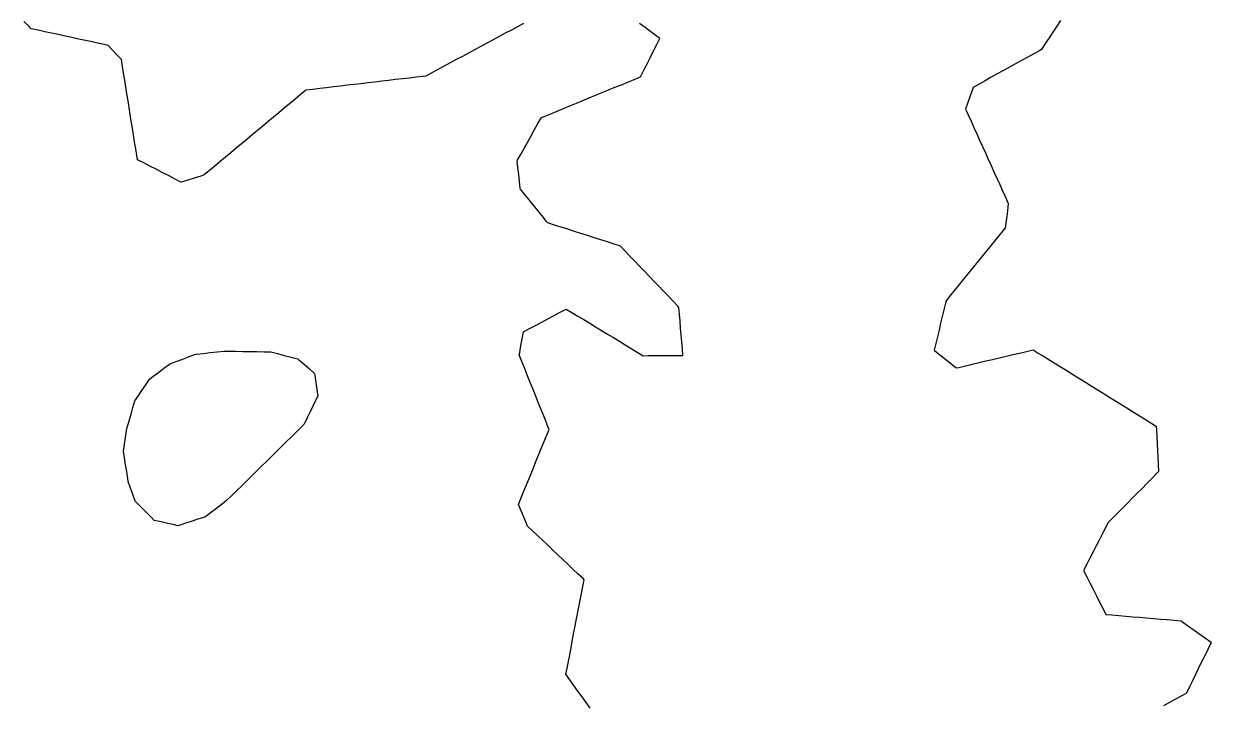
# Model space of a CAD drawing. Header units: millimetres. Extents: x 165 to 2352, y 1753 to 3323.
# Drawn here: x 888 to 1059, y 2506.6 to 2604.8 of the extents above; entities that cross this region are included whole.
import ezdxf

# ---------------------------------------------------------------- set-up
doc = ezdxf.new("R2010")
doc.units = ezdxf.units.MM
for name, color, linetype in [('ALL_HOLES', 1, 'Continuous'), ('ALL_ISLANDS', 7, 'Continuous'), ('OUTLINE_ISLAND_01', 7, 'Continuous'), ('OUTLINE_ISLAND_01_HOLE_49', 1, 'Continuous')]:
    doc.layers.add(name, color=color, linetype=linetype)

msp = doc.modelspace()

# ---------------------------------------------------------------- linework, layer by layer
at = {"layer": 'ALL_HOLES'}
msp.add_lwpolyline([(904.006, 2535.9872), (903.6757, 2536.9311), (903.3453, 2537.875), (903.015, 2538.8188), (902.9467, 2539.2543), (902.7918, 2540.2422), (902.6368, 2541.2302), (902.4819, 2542.2181), (902.327, 2543.206), (902.4675, 2544.1922), (902.6086, 2545.1822), (902.7497, 2546.1722), (902.8669, 2546.5851), (903.1398, 2547.5471), (903.4127, 2548.5092), (903.6857, 2549.4712), (903.9586, 2550.4332), (904.4233, 2551.1163), (904.9857, 2551.9432), (905.5482, 2552.77), (906.1107, 2553.5968), (906.5589, 2553.9342), (907.3578, 2554.5356), (908.1568, 2555.137), (908.9557, 2555.7384), (908.9999, 2555.7551), (909.9353, 2556.1088), (910.8706, 2556.4625), (911.806, 2556.8162), (912.7413, 2557.1699), (912.8438, 2557.1813), (913.8377, 2557.2918), (914.8315, 2557.4022), (915.8254, 2557.5127), (916.8193, 2557.6231), (917.5291, 2557.6106), (918.5289, 2557.5929), (919.5288, 2557.5752), (920.5286, 2557.5575), (921.5285, 2557.5398), (922.5283, 2557.5221), (923.5282, 2557.5044), (923.557, 2557.497), (924.5258, 2557.2492), (925.4947, 2557.0015), (926.4635, 2556.7537), (927.4323, 2556.506), (927.5944, 2556.3658), (928.3509, 2555.7118), (929.1073, 2555.0577), (929.8638, 2554.4037), (929.9068, 2554.0852), (930.0405, 2553.0942), (930.1743, 2552.1031), (930.3081, 2551.1121), (930.0976, 2550.6767), (929.6624, 2549.7763), (929.2272, 2548.876), (928.7921, 2547.9756), (928.3569, 2547.0753), (927.9121, 2546.6368), (927.1999, 2545.9349), (926.4877, 2545.2329), (925.7755, 2544.5309), (925.0633, 2543.8289), (924.3511, 2543.1269), (923.639, 2542.4249), (922.9268, 2541.723), (922.2146, 2541.021), (921.5024, 2540.319), (920.7902, 2539.617), (920.078, 2538.915), (919.3658, 2538.213), (918.6536, 2537.5111), (917.9414, 2536.8091), (917.2292, 2536.1071), (916.572, 2535.6014), (915.7794, 2534.9917), (914.9868, 2534.3819), (914.1942, 2533.7721), (913.9803, 2533.7014), (913.0309, 2533.3875), (912.0814, 2533.0736), (911.1319, 2532.7597), (910.1825, 2532.4458), (909.685, 2532.5568), (908.7091, 2532.7747), (907.7331, 2532.9926), (906.7571, 2533.2105), (906.3414, 2533.6301), (905.6376, 2534.3404), (904.9338, 2535.0508), (904.23, 2535.7612)], close=True, dxfattribs=at)
at = {"layer": 'ALL_ISLANDS'}
for points in [[(959.9599, 2604.8353), (959.0793, 2604.3614), (958.1988, 2603.8875), (957.3182, 2603.4136), (956.4376, 2602.9397), (955.557, 2602.4658), (954.6765, 2601.9919), (953.7959, 2601.518), (952.9153, 2601.0441), (952.0347, 2600.5702), (951.1542, 2600.0963), (950.2736, 2599.6224), (949.393, 2599.1484), (948.5124, 2598.6745), (947.6319, 2598.2006), (946.7513, 2597.7267), (945.8707, 2597.2528), (945.4916, 2597.2082), (944.4984, 2597.0912), (943.5053, 2596.9743), (942.5122, 2596.8574), (941.519, 2596.7404), (940.5259, 2596.6235), (939.5327, 2596.5065), (938.5396, 2596.3896), (937.5465, 2596.2726), (936.5533, 2596.1557), (935.5602, 2596.0388), (934.567, 2595.9218), (933.5739, 2595.8049), (932.5808, 2595.6879), (931.5876, 2595.571), (930.5945, 2595.4541), (929.6014, 2595.3371), (928.6082, 2595.2202), (928.5506, 2595.1721), (927.7827, 2594.5315), (927.0149, 2593.8909), (926.247, 2593.2502), (925.4792, 2592.6096), (924.7113, 2591.969), (923.9434, 2591.3284), (923.1756, 2590.6878), (922.4077, 2590.0472), (921.6399, 2589.4065), (920.872, 2588.7659), (920.1041, 2588.1253), (919.3363, 2587.4847), (918.5684, 2586.8441), (917.8006, 2586.2035), (917.0327, 2585.5628), (916.2648, 2584.9222), (915.497, 2584.2816), (914.7291, 2583.641), (913.9613, 2583.0004), (913.4804, 2582.8501), (912.5259, 2582.552), (911.5713, 2582.2538), (910.6168, 2581.9556), (910.566, 2581.9819), (909.6775, 2582.4408), (908.789, 2582.8996), (907.9005, 2583.3585), (907.012, 2583.8174), (906.1235, 2584.2763), (905.235, 2584.7352), (904.3465, 2585.194), (904.2484, 2585.803), (904.0893, 2586.7903), (903.9302, 2587.7775), (903.7711, 2588.7648), (903.612, 2589.752), (903.4529, 2590.7393), (903.2939, 2591.7266), (903.1348, 2592.7138), (902.9757, 2593.7011), (902.8166, 2594.6884), (902.6575, 2595.6756), (902.4984, 2596.6629), (902.3393, 2597.6502), (902.1802, 2598.6374), (902.0212, 2599.6247), (901.4694, 2600.2134), (900.7856, 2600.9431), (900.1018, 2601.6728), (899.7862, 2601.7414), (898.809, 2601.9537), (897.8318, 2602.1661), (896.8546, 2602.3784), (895.8774, 2602.5908), (894.9002, 2602.8031), (893.923, 2603.0155), (892.9458, 2603.2278), (891.9686, 2603.4402), (890.9914, 2603.6525), (890.0142, 2603.8649), (889.037, 2604.0772), (888.6743, 2604.428), (887.9554, 2605.123)], [(969.5393, 2506.1436), (968.9589, 2506.9579), (968.3784, 2507.7722), (967.798, 2508.5865), (967.2175, 2509.4008), (966.6371, 2510.2151), (966.0566, 2511.0294), (966.2238, 2511.8923), (966.414, 2512.8741), (966.6042, 2513.8558), (966.7944, 2514.8376), (966.9847, 2515.8193), (967.1749, 2516.8011), (967.3651, 2517.7828), (967.5553, 2518.7646), (967.7455, 2519.7463), (967.9357, 2520.728), (968.1259, 2521.7098), (968.3161, 2522.6915), (968.5063, 2523.6733), (968.6965, 2524.655), (968.5254, 2524.8172), (967.7996, 2525.5051), (967.0738, 2526.1931), (966.348, 2526.881), (965.6222, 2527.5689), (964.8964, 2528.2568), (964.1706, 2528.9447), (963.4448, 2529.6327), (962.7191, 2530.3206), (961.9933, 2531.0085), (961.2675, 2531.6964), (960.5417, 2532.3843), (960.3862, 2532.7548), (959.9991, 2533.6768), (959.612, 2534.5989), (959.2249, 2535.5209), (959.4805, 2536.1472), (959.8584, 2537.073), (960.2363, 2537.9989), (960.6142, 2538.9247), (960.992, 2539.8506), (961.3699, 2540.7764), (961.7478, 2541.7023), (962.1257, 2542.6281), (962.5036, 2543.554), (962.8815, 2544.4798), (963.2593, 2545.4057), (963.6372, 2546.3316), (963.4282, 2546.8531), (963.0563, 2547.7813), (962.6843, 2548.7096), (962.3123, 2549.6378), (961.9404, 2550.5661), (961.5684, 2551.4943), (961.1965, 2552.4226), (960.8245, 2553.3508), (960.4525, 2554.2791), (960.0806, 2555.2073), (959.7086, 2556.1356), (959.3366, 2557.0638), (959.4009, 2557.421), (959.5779, 2558.4052), (959.7548, 2559.3894), (959.9318, 2560.3736), (959.9385, 2560.3772), (960.8203, 2560.8489), (961.7021, 2561.3205), (962.5838, 2561.7922), (963.4656, 2562.2639), (964.3474, 2562.7355), (965.2292, 2563.2072), (966.1109, 2563.6789), (966.9235, 2563.1852), (967.7781, 2562.666), (968.6328, 2562.1468), (969.4874, 2561.6275), (970.342, 2561.1083), (971.1967, 2560.5891), (972.0513, 2560.0699), (972.906, 2559.5506), (973.7606, 2559.0314), (974.6152, 2558.5122), (975.4699, 2557.993), (976.3245, 2557.4737), (977.1792, 2556.9545), (977.9111, 2556.9582), (978.9111, 2556.9632), (979.9111, 2556.9682), (980.9111, 2556.9731), (981.9111, 2556.9781), (982.9111, 2556.9831), (982.8328, 2557.9398), (982.7514, 2558.9365), (982.6699, 2559.9331), (982.5884, 2560.9298), (982.5069, 2561.9265), (982.4254, 2562.9232), (982.3439, 2563.9198), (982.2006, 2564.0698), (981.5096, 2564.7926), (980.8185, 2565.5154), (980.1275, 2566.2382), (979.4365, 2566.9611), (978.7454, 2567.6839), (978.0544, 2568.4067), (977.3634, 2569.1295), (976.6723, 2569.8524), (975.9813, 2570.5752), (975.2903, 2571.298), (974.5992, 2572.0208), (973.9082, 2572.7437), (972.9934, 2573.0364), (972.041, 2573.3412), (971.0886, 2573.6459), (970.1361, 2573.9507), (969.1837, 2574.2555), (968.2313, 2574.5602), (967.2788, 2574.865), (966.3264, 2575.1697), (965.374, 2575.4745), (964.4216, 2575.7793), (963.4691, 2576.084), (963.285, 2576.3109), (962.6548, 2577.0874), (962.0246, 2577.8638), (961.3944, 2578.6403), (960.7642, 2579.4167), (960.134, 2580.1932), (959.5039, 2580.9696), (959.4932, 2581.0611), (959.3773, 2582.0544), (959.2614, 2583.0476), (959.1455, 2584.0409), (959.0297, 2585.0342), (959.1053, 2585.1692), (959.5942, 2586.0415), (960.0831, 2586.9139), (960.572, 2587.7862), (961.0609, 2588.6585), (961.5499, 2589.5309), (962.0388, 2590.4032), (962.5277, 2591.2756), (962.9467, 2591.4479), (963.8716, 2591.8282), (964.7964, 2592.2085), (965.7213, 2592.5888), (966.6462, 2592.9691), (967.571, 2593.3494), (968.4959, 2593.7297), (969.4207, 2594.1101), (970.3456, 2594.4904), (971.2704, 2594.8707), (972.1953, 2595.251), (973.1202, 2595.6313), (974.045, 2596.0116), (974.9699, 2596.3919), (975.8947, 2596.7722), (976.8196, 2597.1526), (976.9012, 2597.3151), (977.3501, 2598.2087), (977.7989, 2599.1023), (978.2477, 2599.996), (978.6965, 2600.8896), (979.1454, 2601.7832), (979.5942, 2602.6768), (979.0855, 2603.0502), (978.2793, 2603.6418), (977.4731, 2604.2335), (976.667, 2604.8251)], [(1037.3117, 2605.2746), (1036.7645, 2604.4376), (1036.2173, 2603.6006), (1035.67, 2602.7636), (1035.1228, 2601.9266), (1034.5756, 2601.0897), (1034.3307, 2600.9538), (1033.4562, 2600.4687), (1032.5818, 2599.9836), (1031.7073, 2599.4985), (1030.8329, 2599.0134), (1029.9584, 2598.5282), (1029.084, 2598.0431), (1028.2095, 2597.558), (1027.3351, 2597.0729), (1026.4606, 2596.5878), (1025.5862, 2596.1027), (1024.7117, 2595.6176), (1024.6116, 2595.3301), (1024.2826, 2594.3857), (1023.9537, 2593.4414), (1023.6248, 2592.497), (1024.0062, 2591.6562), (1024.4194, 2590.7455), (1024.8325, 2589.8349), (1025.2457, 2588.9242), (1025.6588, 2588.0135), (1026.0719, 2587.1029), (1026.4851, 2586.1922), (1026.8982, 2585.2815), (1027.3114, 2584.3709), (1027.7245, 2583.4602), (1028.1376, 2582.5495), (1028.5508, 2581.6389), (1028.9639, 2580.7282), (1029.3771, 2579.8175), (1029.7902, 2578.9069), (1029.7257, 2578.3759), (1029.6052, 2577.3832), (1029.4846, 2576.3905), (1029.3641, 2575.3978), (1029.0141, 2574.967), (1028.3836, 2574.1909), (1027.753, 2573.4147), (1027.1225, 2572.6385), (1026.4919, 2571.8624), (1025.8614, 2571.0862), (1025.2308, 2570.3101), (1024.6003, 2569.5339), (1023.9698, 2568.7578), (1023.3392, 2567.9816), (1022.7087, 2567.2055), (1022.0781, 2566.4293), (1021.4476, 2565.6532), (1020.817, 2564.877), (1020.7355, 2564.535), (1020.5038, 2563.5622), (1020.272, 2562.5895), (1020.0403, 2561.6167), (1019.8086, 2560.6439), (1019.5768, 2559.6711), (1019.3451, 2558.6983), (1019.1133, 2557.7256), (1019.1635, 2557.6853), (1019.9434, 2557.0595), (1020.7234, 2556.4336), (1021.5033, 2555.8078), (1022.2833, 2555.182), (1022.6621, 2555.2711), (1023.6355, 2555.5001), (1024.6089, 2555.7291), (1025.5823, 2555.9581), (1026.5558, 2556.1871), (1027.5292, 2556.4162), (1028.5026, 2556.6452), (1029.476, 2556.8742), (1030.4494, 2557.1032), (1031.4229, 2557.3322), (1032.3963, 2557.5612), (1033.3697, 2557.7903), (1034.0976, 2557.3393), (1034.9477, 2556.8127), (1035.7978, 2556.286), (1036.6478, 2555.7594), (1037.4979, 2555.2328), (1038.348, 2554.7061), (1039.1981, 2554.1795), (1040.0482, 2553.6528), (1040.8983, 2553.1262), (1041.7484, 2552.5996), (1042.5984, 2552.0729), (1043.4485, 2551.5463), (1044.2986, 2551.0196), (1045.1487, 2550.493), (1045.9988, 2549.9663), (1046.8489, 2549.4397), (1047.699, 2548.9131), (1048.5491, 2548.3864), (1049.3991, 2547.8598), (1050.2492, 2547.3331), (1051.0993, 2546.8065), (1051.1288, 2546.2578), (1051.1825, 2545.2593), (1051.2362, 2544.2607), (1051.2899, 2543.2621), (1051.3436, 2542.2636), (1051.3972, 2541.265), (1051.4509, 2540.2665), (1051.1595, 2539.9708), (1050.4576, 2539.2585), (1049.7557, 2538.5462), (1049.0538, 2537.8339), (1048.352, 2537.1216), (1047.6501, 2536.4094), (1046.9482, 2535.6971), (1046.2463, 2534.9848), (1045.5444, 2534.2725), (1044.8425, 2533.5602), (1044.1406, 2532.8479), (1043.8247, 2532.2334), (1043.3675, 2531.344), (1042.9103, 2530.4546), (1042.4532, 2529.5652), (1041.996, 2528.6759), (1041.5388, 2527.7865), (1041.0816, 2526.8971), (1040.6245, 2526.0077), (1040.6851, 2525.8886), (1041.1388, 2524.9974), (1041.5924, 2524.1062), (1042.0461, 2523.215), (1042.4997, 2522.3238), (1042.9534, 2521.4326), (1043.407, 2520.5415), (1043.8606, 2519.6503), (1044.7186, 2519.5783), (1045.7151, 2519.4947), (1046.7116, 2519.411), (1047.7081, 2519.3274), (1048.7046, 2519.2438), (1049.7011, 2519.1602), (1050.6976, 2519.0766), (1051.6941, 2518.9929), (1052.6906, 2518.9093), (1053.6871, 2518.8257), (1054.6836, 2518.7421), (1054.9569, 2518.5473), (1055.7713, 2517.9671), (1056.5858, 2517.3869), (1057.4002, 2516.8066), (1058.2147, 2516.2264), (1059.0291, 2515.6462), (1058.9586, 2515.5018), (1058.5198, 2514.6033), (1058.0809, 2513.7047), (1057.642, 2512.8062), (1057.2032, 2511.9076), (1056.7643, 2511.0091), (1056.3254, 2510.1105), (1055.8866, 2509.212), (1055.4477, 2508.3134), (1054.7752, 2507.9438), (1053.8988, 2507.4622), (1053.0224, 2506.9806), (1052.146, 2506.499)]]:
    msp.add_lwpolyline(points, dxfattribs=at)
at = {"layer": 'OUTLINE_ISLAND_01'}
for points in [[(959.9599, 2604.8353), (959.0793, 2604.3614), (958.1988, 2603.8875), (957.3182, 2603.4136), (956.4376, 2602.9397), (955.557, 2602.4658), (954.6765, 2601.9919), (953.7959, 2601.518), (952.9153, 2601.0441), (952.0347, 2600.5702), (951.1542, 2600.0963), (950.2736, 2599.6224), (949.393, 2599.1484), (948.5124, 2598.6745), (947.6319, 2598.2006), (946.7513, 2597.7267), (945.8707, 2597.2528), (945.4916, 2597.2082), (944.4984, 2597.0912), (943.5053, 2596.9743), (942.5122, 2596.8574), (941.519, 2596.7404), (940.5259, 2596.6235), (939.5327, 2596.5065), (938.5396, 2596.3896), (937.5465, 2596.2726), (936.5533, 2596.1557), (935.5602, 2596.0388), (934.567, 2595.9218), (933.5739, 2595.8049), (932.5808, 2595.6879), (931.5876, 2595.571), (930.5945, 2595.4541), (929.6014, 2595.3371), (928.6082, 2595.2202), (928.5506, 2595.1721), (927.7827, 2594.5315), (927.0149, 2593.8909), (926.247, 2593.2502), (925.4792, 2592.6096), (924.7113, 2591.969), (923.9434, 2591.3284), (923.1756, 2590.6878), (922.4077, 2590.0472), (921.6399, 2589.4065), (920.872, 2588.7659), (920.1041, 2588.1253), (919.3363, 2587.4847), (918.5684, 2586.8441), (917.8006, 2586.2035), (917.0327, 2585.5628), (916.2648, 2584.9222), (915.497, 2584.2816), (914.7291, 2583.641), (913.9613, 2583.0004), (913.4804, 2582.8501), (912.5259, 2582.552), (911.5713, 2582.2538), (910.6168, 2581.9556), (910.566, 2581.9819), (909.6775, 2582.4408), (908.789, 2582.8996), (907.9005, 2583.3585), (907.012, 2583.8174), (906.1235, 2584.2763), (905.235, 2584.7352), (904.3465, 2585.194), (904.2484, 2585.803), (904.0893, 2586.7903), (903.9302, 2587.7775), (903.7711, 2588.7648), (903.612, 2589.752), (903.4529, 2590.7393), (903.2939, 2591.7266), (903.1348, 2592.7138), (902.9757, 2593.7011), (902.8166, 2594.6884), (902.6575, 2595.6756), (902.4984, 2596.6629), (902.3393, 2597.6502), (902.1802, 2598.6374), (902.0212, 2599.6247), (901.4694, 2600.2134), (900.7856, 2600.9431), (900.1018, 2601.6728), (899.7862, 2601.7414), (898.809, 2601.9537), (897.8318, 2602.1661), (896.8546, 2602.3784), (895.8774, 2602.5908), (894.9002, 2602.8031), (893.923, 2603.0155), (892.9458, 2603.2278), (891.9686, 2603.4402), (890.9914, 2603.6525), (890.0142, 2603.8649), (889.037, 2604.0772), (888.6743, 2604.428), (887.9554, 2605.123)], [(969.5393, 2506.1436), (968.9589, 2506.9579), (968.3784, 2507.7722), (967.798, 2508.5865), (967.2175, 2509.4008), (966.6371, 2510.2151), (966.0566, 2511.0294), (966.2238, 2511.8923), (966.414, 2512.8741), (966.6042, 2513.8558), (966.7944, 2514.8376), (966.9847, 2515.8193), (967.1749, 2516.8011), (967.3651, 2517.7828), (967.5553, 2518.7646), (967.7455, 2519.7463), (967.9357, 2520.728), (968.1259, 2521.7098), (968.3161, 2522.6915), (968.5063, 2523.6733), (968.6965, 2524.655), (968.5254, 2524.8172), (967.7996, 2525.5051), (967.0738, 2526.1931), (966.348, 2526.881), (965.6222, 2527.5689), (964.8964, 2528.2568), (964.1706, 2528.9447), (963.4448, 2529.6327), (962.7191, 2530.3206), (961.9933, 2531.0085), (961.2675, 2531.6964), (960.5417, 2532.3843), (960.3862, 2532.7548), (959.9991, 2533.6768), (959.612, 2534.5989), (959.2249, 2535.5209), (959.4805, 2536.1472), (959.8584, 2537.073), (960.2363, 2537.9989), (960.6142, 2538.9247), (960.992, 2539.8506), (961.3699, 2540.7764), (961.7478, 2541.7023), (962.1257, 2542.6281), (962.5036, 2543.554), (962.8815, 2544.4798), (963.2593, 2545.4057), (963.6372, 2546.3316), (963.4282, 2546.8531), (963.0563, 2547.7813), (962.6843, 2548.7096), (962.3123, 2549.6378), (961.9404, 2550.5661), (961.5684, 2551.4943), (961.1965, 2552.4226), (960.8245, 2553.3508), (960.4525, 2554.2791), (960.0806, 2555.2073), (959.7086, 2556.1356), (959.3366, 2557.0638), (959.4009, 2557.421), (959.5779, 2558.4052), (959.7548, 2559.3894), (959.9318, 2560.3736), (959.9385, 2560.3772), (960.8203, 2560.8489), (961.7021, 2561.3205), (962.5838, 2561.7922), (963.4656, 2562.2639), (964.3474, 2562.7355), (965.2292, 2563.2072), (966.1109, 2563.6789), (966.9235, 2563.1852), (967.7781, 2562.666), (968.6328, 2562.1468), (969.4874, 2561.6275), (970.342, 2561.1083), (971.1967, 2560.5891), (972.0513, 2560.0699), (972.906, 2559.5506), (973.7606, 2559.0314), (974.6152, 2558.5122), (975.4699, 2557.993), (976.3245, 2557.4737), (977.1792, 2556.9545), (977.9111, 2556.9582), (978.9111, 2556.9632), (979.9111, 2556.9682), (980.9111, 2556.9731), (981.9111, 2556.9781), (982.9111, 2556.9831), (982.8328, 2557.9398), (982.7514, 2558.9365), (982.6699, 2559.9331), (982.5884, 2560.9298), (982.5069, 2561.9265), (982.4254, 2562.9232), (982.3439, 2563.9198), (982.2006, 2564.0698), (981.5096, 2564.7926), (980.8185, 2565.5154), (980.1275, 2566.2382), (979.4365, 2566.9611), (978.7454, 2567.6839), (978.0544, 2568.4067), (977.3634, 2569.1295), (976.6723, 2569.8524), (975.9813, 2570.5752), (975.2903, 2571.298), (974.5992, 2572.0208), (973.9082, 2572.7437), (972.9934, 2573.0364), (972.041, 2573.3412), (971.0886, 2573.6459), (970.1361, 2573.9507), (969.1837, 2574.2555), (968.2313, 2574.5602), (967.2788, 2574.865), (966.3264, 2575.1697), (965.374, 2575.4745), (964.4216, 2575.7793), (963.4691, 2576.084), (963.285, 2576.3109), (962.6548, 2577.0874), (962.0246, 2577.8638), (961.3944, 2578.6403), (960.7642, 2579.4167), (960.134, 2580.1932), (959.5039, 2580.9696), (959.4932, 2581.0611), (959.3773, 2582.0544), (959.2614, 2583.0476), (959.1455, 2584.0409), (959.0297, 2585.0342), (959.1053, 2585.1692), (959.5942, 2586.0415), (960.0831, 2586.9139), (960.572, 2587.7862), (961.0609, 2588.6585), (961.5499, 2589.5309), (962.0388, 2590.4032), (962.5277, 2591.2756), (962.9467, 2591.4479), (963.8716, 2591.8282), (964.7964, 2592.2085), (965.7213, 2592.5888), (966.6462, 2592.9691), (967.571, 2593.3494), (968.4959, 2593.7297), (969.4207, 2594.1101), (970.3456, 2594.4904), (971.2704, 2594.8707), (972.1953, 2595.251), (973.1202, 2595.6313), (974.045, 2596.0116), (974.9699, 2596.3919), (975.8947, 2596.7722), (976.8196, 2597.1526), (976.9012, 2597.3151), (977.3501, 2598.2087), (977.7989, 2599.1023), (978.2477, 2599.996), (978.6965, 2600.8896), (979.1454, 2601.7832), (979.5942, 2602.6768), (979.0855, 2603.0502), (978.2793, 2603.6418), (977.4731, 2604.2335), (976.667, 2604.8251)], [(1037.3117, 2605.2746), (1036.7645, 2604.4376), (1036.2173, 2603.6006), (1035.67, 2602.7636), (1035.1228, 2601.9266), (1034.5756, 2601.0897), (1034.3307, 2600.9538), (1033.4562, 2600.4687), (1032.5818, 2599.9836), (1031.7073, 2599.4985), (1030.8329, 2599.0134), (1029.9584, 2598.5282), (1029.084, 2598.0431), (1028.2095, 2597.558), (1027.3351, 2597.0729), (1026.4606, 2596.5878), (1025.5862, 2596.1027), (1024.7117, 2595.6176), (1024.6116, 2595.3301), (1024.2826, 2594.3857), (1023.9537, 2593.4414), (1023.6248, 2592.497), (1024.0062, 2591.6562), (1024.4194, 2590.7455), (1024.8325, 2589.8349), (1025.2457, 2588.9242), (1025.6588, 2588.0135), (1026.0719, 2587.1029), (1026.4851, 2586.1922), (1026.8982, 2585.2815), (1027.3114, 2584.3709), (1027.7245, 2583.4602), (1028.1376, 2582.5495), (1028.5508, 2581.6389), (1028.9639, 2580.7282), (1029.3771, 2579.8175), (1029.7902, 2578.9069), (1029.7257, 2578.3759), (1029.6052, 2577.3832), (1029.4846, 2576.3905), (1029.3641, 2575.3978), (1029.0141, 2574.967), (1028.3836, 2574.1909), (1027.753, 2573.4147), (1027.1225, 2572.6385), (1026.4919, 2571.8624), (1025.8614, 2571.0862), (1025.2308, 2570.3101), (1024.6003, 2569.5339), (1023.9698, 2568.7578), (1023.3392, 2567.9816), (1022.7087, 2567.2055), (1022.0781, 2566.4293), (1021.4476, 2565.6532), (1020.817, 2564.877), (1020.7355, 2564.535), (1020.5038, 2563.5622), (1020.272, 2562.5895), (1020.0403, 2561.6167), (1019.8086, 2560.6439), (1019.5768, 2559.6711), (1019.3451, 2558.6983), (1019.1133, 2557.7256), (1019.1635, 2557.6853), (1019.9434, 2557.0595), (1020.7234, 2556.4336), (1021.5033, 2555.8078), (1022.2833, 2555.182), (1022.6621, 2555.2711), (1023.6355, 2555.5001), (1024.6089, 2555.7291), (1025.5823, 2555.9581), (1026.5558, 2556.1871), (1027.5292, 2556.4162), (1028.5026, 2556.6452), (1029.476, 2556.8742), (1030.4494, 2557.1032), (1031.4229, 2557.3322), (1032.3963, 2557.5612), (1033.3697, 2557.7903), (1034.0976, 2557.3393), (1034.9477, 2556.8127), (1035.7978, 2556.286), (1036.6478, 2555.7594), (1037.4979, 2555.2328), (1038.348, 2554.7061), (1039.1981, 2554.1795), (1040.0482, 2553.6528), (1040.8983, 2553.1262), (1041.7484, 2552.5996), (1042.5984, 2552.0729), (1043.4485, 2551.5463), (1044.2986, 2551.0196), (1045.1487, 2550.493), (1045.9988, 2549.9663), (1046.8489, 2549.4397), (1047.699, 2548.9131), (1048.5491, 2548.3864), (1049.3991, 2547.8598), (1050.2492, 2547.3331), (1051.0993, 2546.8065), (1051.1288, 2546.2578), (1051.1825, 2545.2593), (1051.2362, 2544.2607), (1051.2899, 2543.2621), (1051.3436, 2542.2636), (1051.3972, 2541.265), (1051.4509, 2540.2665), (1051.1595, 2539.9708), (1050.4576, 2539.2585), (1049.7557, 2538.5462), (1049.0538, 2537.8339), (1048.352, 2537.1216), (1047.6501, 2536.4094), (1046.9482, 2535.6971), (1046.2463, 2534.9848), (1045.5444, 2534.2725), (1044.8425, 2533.5602), (1044.1406, 2532.8479), (1043.8247, 2532.2334), (1043.3675, 2531.344), (1042.9103, 2530.4546), (1042.4532, 2529.5652), (1041.996, 2528.6759), (1041.5388, 2527.7865), (1041.0816, 2526.8971), (1040.6245, 2526.0077), (1040.6851, 2525.8886), (1041.1388, 2524.9974), (1041.5924, 2524.1062), (1042.0461, 2523.215), (1042.4997, 2522.3238), (1042.9534, 2521.4326), (1043.407, 2520.5415), (1043.8606, 2519.6503), (1044.7186, 2519.5783), (1045.7151, 2519.4947), (1046.7116, 2519.411), (1047.7081, 2519.3274), (1048.7046, 2519.2438), (1049.7011, 2519.1602), (1050.6976, 2519.0766), (1051.6941, 2518.9929), (1052.6906, 2518.9093), (1053.6871, 2518.8257), (1054.6836, 2518.7421), (1054.9569, 2518.5473), (1055.7713, 2517.9671), (1056.5858, 2517.3869), (1057.4002, 2516.8066), (1058.2147, 2516.2264), (1059.0291, 2515.6462), (1058.9586, 2515.5018), (1058.5198, 2514.6033), (1058.0809, 2513.7047), (1057.642, 2512.8062), (1057.2032, 2511.9076), (1056.7643, 2511.0091), (1056.3254, 2510.1105), (1055.8866, 2509.212), (1055.4477, 2508.3134), (1054.7752, 2507.9438), (1053.8988, 2507.4622), (1053.0224, 2506.9806), (1052.146, 2506.499)]]:
    msp.add_lwpolyline(points, dxfattribs=at)
at = {"layer": 'OUTLINE_ISLAND_01_HOLE_49'}
msp.add_lwpolyline([(904.006, 2535.9872), (903.6757, 2536.9311), (903.3453, 2537.875), (903.015, 2538.8188), (902.9467, 2539.2543), (902.7918, 2540.2422), (902.6368, 2541.2302), (902.4819, 2542.2181), (902.327, 2543.206), (902.4675, 2544.1922), (902.6086, 2545.1822), (902.7497, 2546.1722), (902.8669, 2546.5851), (903.1398, 2547.5471), (903.4127, 2548.5092), (903.6857, 2549.4712), (903.9586, 2550.4332), (904.4233, 2551.1163), (904.9857, 2551.9432), (905.5482, 2552.77), (906.1107, 2553.5968), (906.5589, 2553.9342), (907.3578, 2554.5356), (908.1568, 2555.137), (908.9557, 2555.7384), (908.9999, 2555.7551), (909.9353, 2556.1088), (910.8706, 2556.4625), (911.806, 2556.8162), (912.7413, 2557.1699), (912.8438, 2557.1813), (913.8377, 2557.2918), (914.8315, 2557.4022), (915.8254, 2557.5127), (916.8193, 2557.6231), (917.5291, 2557.6106), (918.5289, 2557.5929), (919.5288, 2557.5752), (920.5286, 2557.5575), (921.5285, 2557.5398), (922.5283, 2557.5221), (923.5282, 2557.5044), (923.557, 2557.497), (924.5258, 2557.2492), (925.4947, 2557.0015), (926.4635, 2556.7537), (927.4323, 2556.506), (927.5944, 2556.3658), (928.3509, 2555.7118), (929.1073, 2555.0577), (929.8638, 2554.4037), (929.9068, 2554.0852), (930.0405, 2553.0942), (930.1743, 2552.1031), (930.3081, 2551.1121), (930.0976, 2550.6767), (929.6624, 2549.7763), (929.2272, 2548.876), (928.7921, 2547.9756), (928.3569, 2547.0753), (927.9121, 2546.6368), (927.1999, 2545.9349), (926.4877, 2545.2329), (925.7755, 2544.5309), (925.0633, 2543.8289), (924.3511, 2543.1269), (923.639, 2542.4249), (922.9268, 2541.723), (922.2146, 2541.021), (921.5024, 2540.319), (920.7902, 2539.617), (920.078, 2538.915), (919.3658, 2538.213), (918.6536, 2537.5111), (917.9414, 2536.8091), (917.2292, 2536.1071), (916.572, 2535.6014), (915.7794, 2534.9917), (914.9868, 2534.3819), (914.1942, 2533.7721), (913.9803, 2533.7014), (913.0309, 2533.3875), (912.0814, 2533.0736), (911.1319, 2532.7597), (910.1825, 2532.4458), (909.685, 2532.5568), (908.7091, 2532.7747), (907.7331, 2532.9926), (906.7571, 2533.2105), (906.3414, 2533.6301), (905.6376, 2534.3404), (904.9338, 2535.0508), (904.23, 2535.7612)], close=True, dxfattribs=at)

doc.saveas('drawing.dxf')
